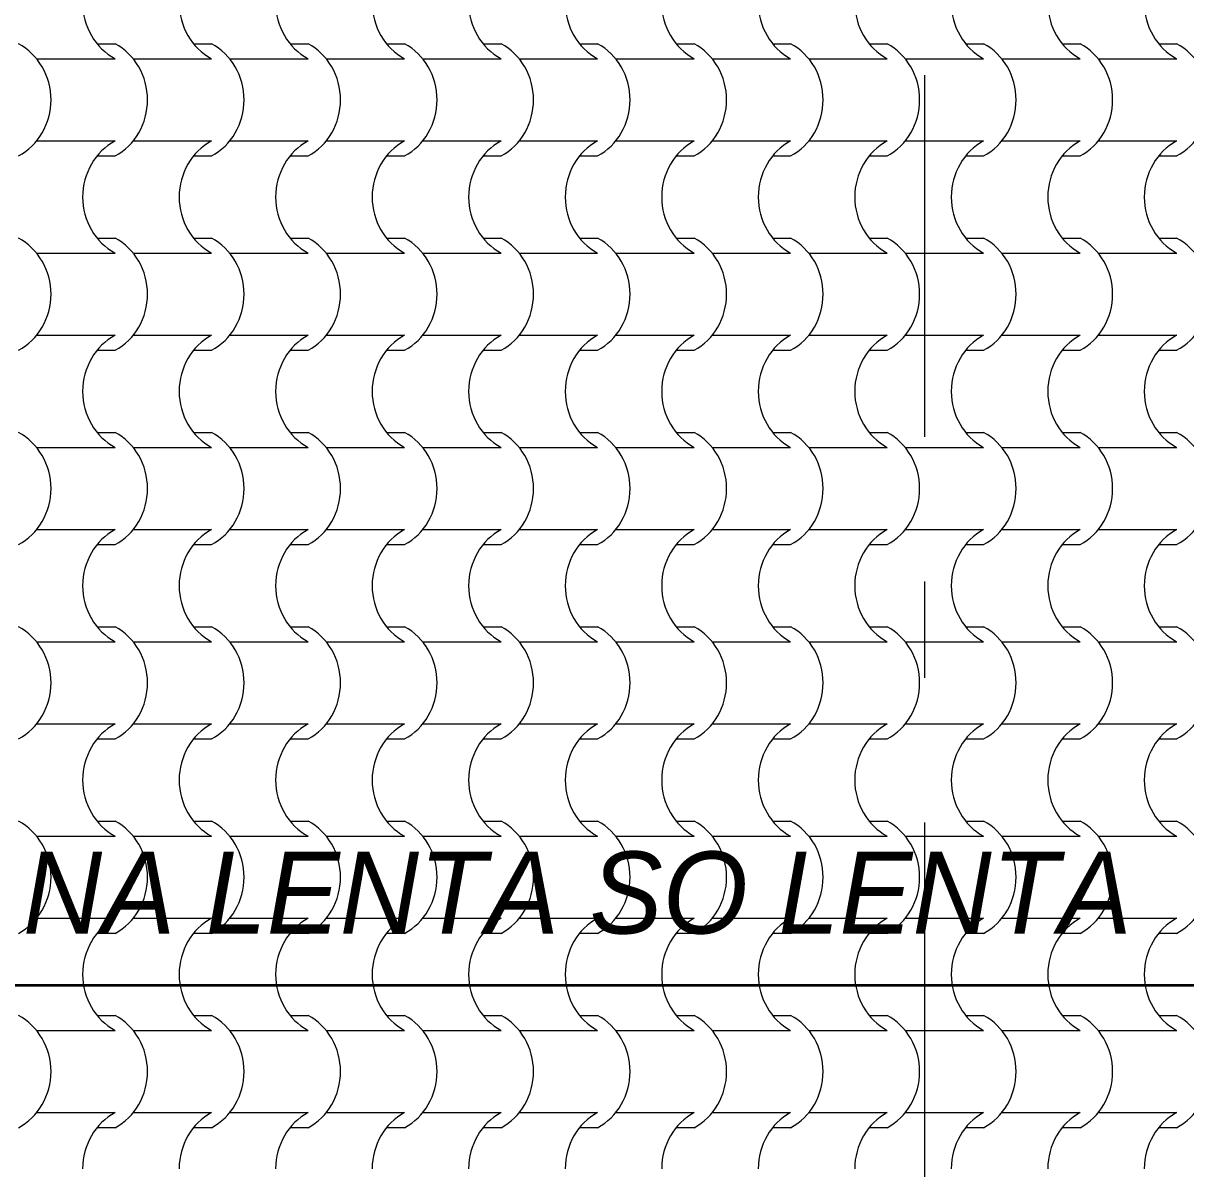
# Model space of a CAD drawing. Header units: millimetres. Extents: x -22688 to 165477, y -34508 to 218425.
# Drawn here: x 62378 to 64080, y 93812 to 95489 of the extents above; entities that cross this region are included whole.
import ezdxf

# ---------------------------------------------------------------- set-up
doc = ezdxf.new("R2010")
doc.units = ezdxf.units.MM
doc.header["$MEASUREMENT"] = 0
doc.set_wipeout_variables(frame=1)
doc.linetypes.add('- Двойно прекъснати линии', pattern=[1093.611073, 529.166651, -211.666656, 141.111112, -211.666656])
doc.linetypes.add('Wipeout_Contour', pattern=[1000, 0, -1000])
for name, color, linetype, lineweight in [('1', 8, 'Continuous', 13), ('102', 254, 'Continuous', 15), ('GROMOBRAN', 5, 'Continuous', 35), ('tekst', 7, 'Continuous', 13)]:
    doc.layers.add(name, color=color, linetype=linetype, lineweight=lineweight)
doc.layers.add('65', color=7, linetype='Continuous', lineweight=20, true_color=0x4e4e4e)

# ---------------------------------------------------------------- blocks, each defined once
blk = doc.blocks.new('*X786')
at = {"layer": '102', "color": 254, "linetype": 'Continuous', "lineweight": 15}
for p, q in [((236.625, 145.263), (237.152, 145.263)), ((239.451, 145.263), (239.978, 145.263)), ((242.276, 145.263), (242.803, 145.263)), ((245.102, 145.263), (245.628, 145.263)), ((247.927, 145.263), (248.454, 145.263)), ((250.752, 145.263), (251.279, 145.263)), ((253.578, 145.263), (254.105, 145.263)), ((256.403, 145.263), (256.93, 145.263)), ((259.229, 145.263), (259.755, 145.263)), ((262.054, 145.263), (262.581, 145.263)), ((264.879, 145.263), (265.406, 145.263)), ((267.705, 145.263), (268.232, 145.263)), ((234.86, 144.823), (236.006, 144.823)), ((236.006, 144.823), (237.152, 144.823)), ((237.686, 144.823), (238.832, 144.823)), ((238.832, 144.823), (239.978, 144.823)), ((240.511, 144.823), (241.657, 144.823)), ((241.657, 144.823), (242.803, 144.823)), ((243.337, 144.823), (244.483, 144.823)), ((244.483, 144.823), (245.628, 144.823)), ((246.162, 144.823), (247.308, 144.823)), ((247.308, 144.823), (248.454, 144.823)), ((248.987, 144.823), (250.133, 144.823)), ((250.133, 144.823), (251.279, 144.823)), ((251.813, 144.823), (252.959, 144.823)), ((252.959, 144.823), (254.105, 144.823)), ((254.638, 144.823), (255.784, 144.823)), ((255.784, 144.823), (256.93, 144.823)), ((257.464, 144.823), (258.609, 144.823)), ((258.609, 144.823), (259.755, 144.823)), ((260.289, 144.823), (261.435, 144.823)), ((261.435, 144.823), (262.581, 144.823)), ((263.114, 144.823), (264.26, 144.823)), ((264.26, 144.823), (265.406, 144.823)), ((265.94, 144.823), (267.086, 144.823)), ((267.086, 144.823), (268.232, 144.823)), ((234.86, 142.418), (236.006, 142.418)), ((236.006, 142.418), (237.152, 142.418)), ((237.686, 142.418), (238.832, 142.418)), ((238.832, 142.418), (239.978, 142.418)), ((240.511, 142.418), (241.657, 142.418)), ((241.657, 142.418), (242.803, 142.418)), ((243.337, 142.418), (244.483, 142.418)), ((244.483, 142.418), (245.628, 142.418)), ((246.162, 142.418), (247.308, 142.418)), ((247.308, 142.418), (248.454, 142.418)), ((248.987, 142.418), (250.133, 142.418)), ((250.133, 142.418), (251.279, 142.418)), ((251.813, 142.418), (252.959, 142.418)), ((252.959, 142.418), (254.105, 142.418)), ((254.638, 142.418), (255.784, 142.418)), ((255.784, 142.418), (256.93, 142.418)), ((257.464, 142.418), (258.609, 142.418)), ((258.609, 142.418), (259.755, 142.418)), ((260.289, 142.418), (261.435, 142.418)), ((261.435, 142.418), (262.581, 142.418)), ((263.114, 142.418), (264.26, 142.418)), ((264.26, 142.418), (265.406, 142.418)), ((265.94, 142.418), (267.086, 142.418)), ((267.086, 142.418), (268.232, 142.418)), ((236.625, 141.978), (237.152, 141.978)), ((239.451, 141.978), (239.978, 141.978)), ((242.276, 141.978), (242.803, 141.978)), ((245.102, 141.978), (245.628, 141.978)), ((247.927, 141.978), (248.454, 141.978)), ((250.752, 141.978), (251.279, 141.978)), ((253.578, 141.978), (254.105, 141.978)), ((256.403, 141.978), (256.93, 141.978)), ((259.229, 141.978), (259.755, 141.978)), ((262.054, 141.978), (262.581, 141.978)), ((264.879, 141.978), (265.406, 141.978)), ((267.705, 141.978), (268.232, 141.978)), ((236.625, 139.573), (237.152, 139.573)), ((239.451, 139.573), (239.978, 139.573)), ((242.276, 139.573), (242.803, 139.573)), ((245.102, 139.573), (245.628, 139.573)), ((247.927, 139.573), (248.454, 139.573)), ((250.752, 139.573), (251.279, 139.573)), ((253.578, 139.573), (254.105, 139.573)), ((256.403, 139.573), (256.93, 139.573)), ((259.229, 139.573), (259.755, 139.573)), ((262.054, 139.573), (262.581, 139.573)), ((264.879, 139.573), (265.406, 139.573)), ((267.705, 139.573), (268.232, 139.573)), ((234.86, 139.133), (236.006, 139.133)), ((236.006, 139.133), (237.152, 139.133)), ((237.686, 139.133), (238.832, 139.133)), ((238.832, 139.133), (239.978, 139.133)), ((240.511, 139.133), (241.657, 139.133)), ((241.657, 139.133), (242.803, 139.133)), ((243.337, 139.133), (244.483, 139.133)), ((244.483, 139.133), (245.628, 139.133)), ((246.162, 139.133), (247.308, 139.133)), ((247.308, 139.133), (248.454, 139.133)), ((248.987, 139.133), (250.133, 139.133)), ((250.133, 139.133), (251.279, 139.133)), ((251.813, 139.133), (252.959, 139.133)), ((252.959, 139.133), (254.105, 139.133)), ((254.638, 139.133), (255.784, 139.133)), ((255.784, 139.133), (256.93, 139.133)), ((257.464, 139.133), (258.609, 139.133)), ((258.609, 139.133), (259.755, 139.133)), ((260.289, 139.133), (261.435, 139.133)), ((261.435, 139.133), (262.581, 139.133)), ((263.114, 139.133), (264.26, 139.133)), ((264.26, 139.133), (265.406, 139.133)), ((265.94, 139.133), (267.086, 139.133)), ((267.086, 139.133), (268.232, 139.133)), ((234.86, 136.728), (236.006, 136.728)), ((236.006, 136.728), (237.152, 136.728)), ((237.686, 136.728), (238.832, 136.728)), ((238.832, 136.728), (239.978, 136.728)), ((240.511, 136.728), (241.657, 136.728)), ((241.657, 136.728), (242.803, 136.728)), ((243.337, 136.728), (244.483, 136.728)), ((244.483, 136.728), (245.628, 136.728)), ((246.162, 136.728), (247.308, 136.728)), ((247.308, 136.728), (248.454, 136.728)), ((248.987, 136.728), (250.133, 136.728)), ((250.133, 136.728), (251.279, 136.728)), ((251.813, 136.728), (252.959, 136.728)), ((252.959, 136.728), (254.105, 136.728)), ((254.638, 136.728), (255.784, 136.728)), ((255.784, 136.728), (256.93, 136.728)), ((257.464, 136.728), (258.609, 136.728)), ((258.609, 136.728), (259.755, 136.728)), ((260.289, 136.728), (261.435, 136.728)), ((261.435, 136.728), (262.581, 136.728)), ((263.114, 136.728), (264.26, 136.728)), ((264.26, 136.728), (265.406, 136.728)), ((265.94, 136.728), (267.086, 136.728)), ((267.086, 136.728), (268.232, 136.728)), ((236.625, 136.288), (237.152, 136.288)), ((239.451, 136.288), (239.978, 136.288)), ((242.276, 136.288), (242.803, 136.288)), ((245.102, 136.288), (245.628, 136.288)), ((247.927, 136.288), (248.454, 136.288)), ((250.752, 136.288), (251.279, 136.288)), ((253.578, 136.288), (254.105, 136.288)), ((256.403, 136.288), (256.93, 136.288)), ((259.229, 136.288), (259.755, 136.288)), ((262.054, 136.288), (262.581, 136.288)), ((264.879, 136.288), (265.406, 136.288)), ((267.705, 136.288), (268.232, 136.288)), ((236.625, 133.884), (237.152, 133.884)), ((239.451, 133.884), (239.978, 133.884)), ((242.276, 133.884), (242.803, 133.884)), ((245.102, 133.884), (245.628, 133.884)), ((247.927, 133.884), (248.454, 133.884)), ((250.752, 133.884), (251.279, 133.884)), ((253.578, 133.884), (254.105, 133.884)), ((256.403, 133.884), (256.93, 133.884)), ((259.229, 133.884), (259.755, 133.884)), ((262.054, 133.884), (262.581, 133.884)), ((264.879, 133.884), (265.406, 133.884)), ((267.705, 133.884), (268.232, 133.884)), ((234.86, 133.444), (236.006, 133.444)), ((236.006, 133.444), (237.152, 133.444)), ((237.686, 133.444), (238.832, 133.444)), ((238.832, 133.444), (239.978, 133.444)), ((240.511, 133.444), (241.657, 133.444)), ((241.657, 133.444), (242.803, 133.444)), ((243.337, 133.444), (244.483, 133.444)), ((244.483, 133.444), (245.628, 133.444)), ((246.162, 133.444), (247.308, 133.444)), ((247.308, 133.444), (248.454, 133.444)), ((248.987, 133.444), (250.133, 133.444)), ((250.133, 133.444), (251.279, 133.444)), ((251.813, 133.444), (252.959, 133.444)), ((252.959, 133.444), (254.105, 133.444)), ((254.638, 133.444), (255.784, 133.444)), ((255.784, 133.444), (256.93, 133.444)), ((257.464, 133.444), (258.609, 133.444)), ((258.609, 133.444), (259.755, 133.444)), ((260.289, 133.444), (261.435, 133.444)), ((261.435, 133.444), (262.581, 133.444)), ((263.114, 133.444), (264.26, 133.444)), ((264.26, 133.444), (265.406, 133.444)), ((265.94, 133.444), (267.086, 133.444)), ((267.086, 133.444), (268.232, 133.444)), ((234.86, 131.039), (236.006, 131.039)), ((236.006, 131.039), (237.152, 131.039)), ((237.686, 131.039), (238.832, 131.039)), ((238.832, 131.039), (239.978, 131.039)), ((240.511, 131.039), (241.657, 131.039)), ((241.657, 131.039), (242.803, 131.039)), ((243.337, 131.039), (244.483, 131.039)), ((244.483, 131.039), (245.628, 131.039)), ((246.162, 131.039), (247.308, 131.039)), ((247.308, 131.039), (248.454, 131.039)), ((248.987, 131.039), (250.133, 131.039)), ((250.133, 131.039), (251.279, 131.039)), ((251.813, 131.039), (252.959, 131.039)), ((252.959, 131.039), (254.105, 131.039)), ((254.638, 131.039), (255.784, 131.039)), ((255.784, 131.039), (256.93, 131.039)), ((257.464, 131.039), (258.609, 131.039)), ((258.609, 131.039), (259.755, 131.039)), ((260.289, 131.039), (261.435, 131.039)), ((261.435, 131.039), (262.581, 131.039)), ((263.114, 131.039), (264.26, 131.039)), ((264.26, 131.039), (265.406, 131.039)), ((265.94, 131.039), (267.086, 131.039)), ((267.086, 131.039), (268.232, 131.039)), ((236.625, 130.599), (237.152, 130.599)), ((239.451, 130.599), (239.978, 130.599)), ((242.276, 130.599), (242.803, 130.599)), ((245.102, 130.599), (245.628, 130.599)), ((247.927, 130.599), (248.454, 130.599)), ((250.752, 130.599), (251.279, 130.599)), ((253.578, 130.599), (254.105, 130.599)), ((256.403, 130.599), (256.93, 130.599)), ((259.229, 130.599), (259.755, 130.599)), ((262.054, 130.599), (262.581, 130.599)), ((264.879, 130.599), (265.406, 130.599)), ((267.705, 130.599), (268.232, 130.599)), ((236.625, 128.194), (237.152, 128.194)), ((239.451, 128.194), (239.978, 128.194)), ((242.276, 128.194), (242.803, 128.194)), ((245.102, 128.194), (245.628, 128.194)), ((247.927, 128.194), (248.454, 128.194)), ((250.752, 128.194), (251.279, 128.194)), ((253.578, 128.194), (254.105, 128.194)), ((256.403, 128.194), (256.93, 128.194)), ((259.229, 128.194), (259.755, 128.194)), ((262.054, 128.194), (262.581, 128.194)), ((264.879, 128.194), (265.406, 128.194)), ((267.705, 128.194), (268.232, 128.194)), ((234.86, 127.754), (236.006, 127.754)), ((236.006, 127.754), (237.152, 127.754)), ((237.686, 127.754), (238.832, 127.754)), ((238.832, 127.754), (239.978, 127.754)), ((240.511, 127.754), (241.657, 127.754)), ((241.657, 127.754), (242.803, 127.754)), ((243.337, 127.754), (244.483, 127.754)), ((244.483, 127.754), (245.628, 127.754)), ((246.162, 127.754), (247.308, 127.754)), ((247.308, 127.754), (248.454, 127.754)), ((248.987, 127.754), (250.133, 127.754)), ((250.133, 127.754), (251.279, 127.754)), ((251.813, 127.754), (252.959, 127.754)), ((252.959, 127.754), (254.105, 127.754)), ((254.638, 127.754), (255.784, 127.754)), ((255.784, 127.754), (256.93, 127.754)), ((257.464, 127.754), (258.609, 127.754)), ((258.609, 127.754), (259.755, 127.754)), ((260.289, 127.754), (261.435, 127.754)), ((261.435, 127.754), (262.581, 127.754)), ((263.114, 127.754), (264.26, 127.754)), ((264.26, 127.754), (265.406, 127.754)), ((265.94, 127.754), (267.086, 127.754)), ((267.086, 127.754), (268.232, 127.754)), ((234.86, 125.349), (236.006, 125.349)), ((236.006, 125.349), (237.152, 125.349)), ((237.686, 125.349), (238.832, 125.349)), ((238.832, 125.349), (239.978, 125.349)), ((240.511, 125.349), (241.657, 125.349)), ((241.657, 125.349), (242.803, 125.349)), ((243.337, 125.349), (244.483, 125.349)), ((244.483, 125.349), (245.628, 125.349)), ((246.162, 125.349), (247.308, 125.349)), ((247.308, 125.349), (248.454, 125.349)), ((248.987, 125.349), (250.133, 125.349)), ((250.133, 125.349), (251.279, 125.349)), ((251.813, 125.349), (252.959, 125.349)), ((252.959, 125.349), (254.105, 125.349)), ((254.638, 125.349), (255.784, 125.349)), ((255.784, 125.349), (256.93, 125.349)), ((257.464, 125.349), (258.609, 125.349)), ((258.609, 125.349), (259.755, 125.349)), ((260.289, 125.349), (261.435, 125.349)), ((261.435, 125.349), (262.581, 125.349)), ((263.114, 125.349), (264.26, 125.349)), ((264.26, 125.349), (265.406, 125.349)), ((265.94, 125.349), (267.086, 125.349)), ((267.086, 125.349), (268.232, 125.349)), ((236.625, 124.909), (237.152, 124.909)), ((239.451, 124.909), (239.978, 124.909)), ((242.276, 124.909), (242.803, 124.909)), ((245.102, 124.909), (245.628, 124.909)), ((247.927, 124.909), (248.454, 124.909)), ((250.752, 124.909), (251.279, 124.909)), ((253.578, 124.909), (254.105, 124.909)), ((256.403, 124.909), (256.93, 124.909)), ((259.229, 124.909), (259.755, 124.909)), ((262.054, 124.909), (262.581, 124.909)), ((264.879, 124.909), (265.406, 124.909)), ((267.705, 124.909), (268.232, 124.909)), ((236.625, 122.504), (237.152, 122.504)), ((239.451, 122.504), (239.978, 122.504)), ((242.276, 122.504), (242.803, 122.504)), ((245.102, 122.504), (245.628, 122.504)), ((247.927, 122.504), (248.454, 122.504)), ((250.752, 122.504), (251.279, 122.504)), ((253.578, 122.504), (254.105, 122.504)), ((256.403, 122.504), (256.93, 122.504)), ((259.229, 122.504), (259.755, 122.504)), ((262.054, 122.504), (262.581, 122.504)), ((264.879, 122.504), (265.406, 122.504)), ((267.705, 122.504), (268.232, 122.504)), ((234.86, 122.064), (236.006, 122.064)), ((236.006, 122.064), (237.152, 122.064)), ((237.686, 122.064), (238.832, 122.064)), ((238.832, 122.064), (239.978, 122.064)), ((240.511, 122.064), (241.657, 122.064)), ((241.657, 122.064), (242.803, 122.064)), ((243.337, 122.064), (244.483, 122.064)), ((244.483, 122.064), (245.628, 122.064)), ((246.162, 122.064), (247.308, 122.064)), ((247.308, 122.064), (248.454, 122.064)), ((248.987, 122.064), (250.133, 122.064)), ((250.133, 122.064), (251.279, 122.064)), ((251.813, 122.064), (252.959, 122.064)), ((252.959, 122.064), (254.105, 122.064)), ((254.638, 122.064), (255.784, 122.064)), ((255.784, 122.064), (256.93, 122.064)), ((257.464, 122.064), (258.609, 122.064)), ((258.609, 122.064), (259.755, 122.064)), ((260.289, 122.064), (261.435, 122.064)), ((261.435, 122.064), (262.581, 122.064)), ((263.114, 122.064), (264.26, 122.064)), ((264.26, 122.064), (265.406, 122.064)), ((265.94, 122.064), (267.086, 122.064)), ((267.086, 122.064), (268.232, 122.064)), ((234.86, 119.66), (236.006, 119.66)), ((236.006, 119.66), (237.152, 119.66)), ((237.686, 119.66), (238.832, 119.66)), ((238.832, 119.66), (239.978, 119.66)), ((240.511, 119.66), (241.657, 119.66)), ((241.657, 119.66), (242.803, 119.66)), ((243.337, 119.66), (244.483, 119.66)), ((244.483, 119.66), (245.628, 119.66)), ((246.162, 119.66), (247.308, 119.66)), ((247.308, 119.66), (248.454, 119.66)), ((248.987, 119.66), (250.133, 119.66)), ((250.133, 119.66), (251.279, 119.66)), ((251.813, 119.66), (252.959, 119.66)), ((252.959, 119.66), (254.105, 119.66)), ((254.638, 119.66), (255.784, 119.66)), ((255.784, 119.66), (256.93, 119.66)), ((257.464, 119.66), (258.609, 119.66)), ((258.609, 119.66), (259.755, 119.66)), ((260.289, 119.66), (261.435, 119.66)), ((261.435, 119.66), (262.581, 119.66)), ((263.114, 119.66), (264.26, 119.66)), ((264.26, 119.66), (265.406, 119.66)), ((265.94, 119.66), (267.086, 119.66)), ((267.086, 119.66), (268.232, 119.66)), ((236.625, 119.22), (237.152, 119.22)), ((239.451, 119.22), (239.978, 119.22)), ((242.276, 119.22), (242.803, 119.22)), ((245.102, 119.22), (245.628, 119.22)), ((247.927, 119.22), (248.454, 119.22)), ((250.752, 119.22), (251.279, 119.22)), ((253.578, 119.22), (254.105, 119.22)), ((256.403, 119.22), (256.93, 119.22)), ((259.229, 119.22), (259.755, 119.22)), ((262.054, 119.22), (262.581, 119.22)), ((264.879, 119.22), (265.406, 119.22)), ((267.705, 119.22), (268.232, 119.22)), ((236.625, 116.815), (237.152, 116.815)), ((239.451, 116.815), (239.978, 116.815)), ((242.276, 116.815), (242.803, 116.815)), ((245.102, 116.815), (245.628, 116.815)), ((247.927, 116.815), (248.454, 116.815)), ((250.752, 116.815), (251.279, 116.815)), ((253.578, 116.815), (254.105, 116.815)), ((256.403, 116.815), (256.93, 116.815)), ((259.229, 116.815), (259.755, 116.815)), ((262.054, 116.815), (262.581, 116.815)), ((264.879, 116.815), (265.406, 116.815)), ((267.705, 116.815), (268.232, 116.815)), ((234.86, 116.375), (236.006, 116.375)), ((236.006, 116.375), (237.152, 116.375)), ((237.686, 116.375), (238.832, 116.375)), ((238.832, 116.375), (239.978, 116.375)), ((240.511, 116.375), (241.657, 116.375)), ((241.657, 116.375), (242.803, 116.375)), ((243.337, 116.375), (244.483, 116.375)), ((244.483, 116.375), (245.628, 116.375)), ((246.162, 116.375), (247.308, 116.375)), ((247.308, 116.375), (248.454, 116.375)), ((248.987, 116.375), (250.133, 116.375)), ((250.133, 116.375), (251.279, 116.375)), ((251.813, 116.375), (252.959, 116.375)), ((252.959, 116.375), (254.105, 116.375)), ((254.638, 116.375), (255.784, 116.375)), ((255.784, 116.375), (256.93, 116.375)), ((257.464, 116.375), (258.609, 116.375)), ((258.609, 116.375), (259.755, 116.375)), ((260.289, 116.375), (261.435, 116.375)), ((261.435, 116.375), (262.581, 116.375)), ((263.114, 116.375), (264.26, 116.375)), ((264.26, 116.375), (265.406, 116.375)), ((265.94, 116.375), (267.086, 116.375)), ((267.086, 116.375), (268.232, 116.375)), ((234.86, 113.97), (236.006, 113.97)), ((236.006, 113.97), (237.152, 113.97)), ((237.686, 113.97), (238.832, 113.97)), ((238.832, 113.97), (239.978, 113.97)), ((240.511, 113.97), (241.657, 113.97)), ((241.657, 113.97), (242.803, 113.97)), ((243.337, 113.97), (244.483, 113.97)), ((244.483, 113.97), (245.628, 113.97)), ((246.162, 113.97), (247.308, 113.97)), ((247.308, 113.97), (248.454, 113.97)), ((248.987, 113.97), (250.133, 113.97)), ((250.133, 113.97), (251.279, 113.97)), ((251.813, 113.97), (252.959, 113.97)), ((252.959, 113.97), (254.105, 113.97)), ((254.638, 113.97), (255.784, 113.97)), ((255.784, 113.97), (256.93, 113.97)), ((257.464, 113.97), (258.609, 113.97)), ((258.609, 113.97), (259.755, 113.97)), ((260.289, 113.97), (261.435, 113.97)), ((261.435, 113.97), (262.581, 113.97)), ((263.114, 113.97), (264.26, 113.97)), ((264.26, 113.97), (265.406, 113.97)), ((265.94, 113.97), (267.086, 113.97)), ((267.086, 113.97), (268.232, 113.97)), ((236.625, 113.53), (237.152, 113.53)), ((239.451, 113.53), (239.978, 113.53)), ((242.276, 113.53), (242.803, 113.53)), ((245.102, 113.53), (245.628, 113.53)), ((247.927, 113.53), (248.454, 113.53)), ((250.752, 113.53), (251.279, 113.53)), ((253.578, 113.53), (254.105, 113.53)), ((256.403, 113.53), (256.93, 113.53)), ((259.229, 113.53), (259.755, 113.53)), ((262.054, 113.53), (262.581, 113.53)), ((264.879, 113.53), (265.406, 113.53)), ((267.705, 113.53), (268.232, 113.53))]:
    blk.add_line(p, q, dxfattribs=at)
for centre, major_axis, start_param, end_param in [((237.941, 146.471), (0, 1.849), 1.573772, 2.670554), ((240.766, 146.471), (0, 1.849), 1.573772, 2.670554), ((243.592, 146.471), (0, 1.849), 1.573772, 2.670554), ((246.417, 146.471), (0, 1.849), 1.573772, 2.670554), ((249.242, 146.471), (0, 1.849), 1.573772, 2.670554), ((252.068, 146.471), (0, 1.849), 1.573772, 2.670554), ((254.893, 146.471), (0, 1.849), 1.573772, 2.670554), ((257.719, 146.471), (0, 1.849), 1.573772, 2.670554), ((260.544, 146.471), (0, 1.849), 1.573772, 2.670554), ((263.369, 146.471), (0, 1.849), 1.573772, 2.670554), ((266.195, 146.471), (0, 1.849), 1.573772, 2.670554), ((269.02, 146.471), (0, 1.849), 1.573772, 2.670554), ((233.55, 143.62), (0, 1.839), 3.607672, 5.817106), ((236.376, 143.62), (0, 1.839), 3.607672, 5.817106), ((239.201, 143.62), (0, 1.839), 3.607672, 5.817106), ((242.027, 143.62), (0, 1.839), 3.607672, 5.817106), ((244.852, 143.62), (0, 1.839), 3.607672, 5.817106), ((247.677, 143.62), (0, 1.839), 3.607672, 5.817106), ((250.503, 143.62), (0, 1.839), 3.607672, 5.817106), ((253.328, 143.62), (0, 1.839), 3.607672, 5.817106), ((256.154, 143.62), (0, 1.839), 3.607672, 5.817106), ((258.979, 143.62), (0, 1.839), 3.607672, 5.817106), ((261.804, 143.62), (0, 1.839), 3.607672, 5.817106), ((264.63, 143.62), (0, 1.839), 3.607672, 5.817106), ((267.455, 143.62), (0, 1.839), 3.607672, 5.817106), ((237.941, 140.77), (0, 1.849), 0.471039, 1.56782), ((240.766, 140.77), (0, 1.849), 0.471039, 1.56782), ((243.592, 140.77), (0, 1.849), 0.471039, 1.56782), ((246.417, 140.77), (0, 1.849), 0.471039, 1.56782), ((249.242, 140.77), (0, 1.849), 0.471039, 1.56782), ((252.068, 140.77), (0, 1.849), 0.471039, 1.56782), ((254.893, 140.77), (0, 1.849), 0.471039, 1.56782), ((257.719, 140.77), (0, 1.849), 0.471039, 1.56782), ((260.544, 140.77), (0, 1.849), 0.471039, 1.56782), ((263.369, 140.77), (0, 1.849), 0.471039, 1.56782), ((266.195, 140.77), (0, 1.849), 0.471039, 1.56782), ((269.02, 140.77), (0, 1.849), 0.471039, 1.56782), ((237.941, 140.781), (0, 1.849), 1.573772, 2.670554), ((240.766, 140.781), (0, 1.849), 1.573772, 2.670554), ((243.592, 140.781), (0, 1.849), 1.573772, 2.670554), ((246.417, 140.781), (0, 1.849), 1.573772, 2.670554), ((249.242, 140.781), (0, 1.849), 1.573772, 2.670554), ((252.068, 140.781), (0, 1.849), 1.573772, 2.670554), ((254.893, 140.781), (0, 1.849), 1.573772, 2.670554), ((257.719, 140.781), (0, 1.849), 1.573772, 2.670554), ((260.544, 140.781), (0, 1.849), 1.573772, 2.670554), ((263.369, 140.781), (0, 1.849), 1.573772, 2.670554), ((266.195, 140.781), (0, 1.849), 1.573772, 2.670554), ((269.02, 140.781), (0, 1.849), 1.573772, 2.670554), ((233.55, 137.931), (0, 1.839), 3.607672, 5.817106), ((236.376, 137.931), (0, 1.839), 3.607672, 5.817106), ((239.201, 137.931), (0, 1.839), 3.607672, 5.817106), ((242.027, 137.931), (0, 1.839), 3.607672, 5.817106), ((244.852, 137.931), (0, 1.839), 3.607672, 5.817106), ((247.677, 137.931), (0, 1.839), 3.607672, 5.817106), ((250.503, 137.931), (0, 1.839), 3.607672, 5.817106), ((253.328, 137.931), (0, 1.839), 3.607672, 5.817106), ((256.154, 137.931), (0, 1.839), 3.607672, 5.817106), ((258.979, 137.931), (0, 1.839), 3.607672, 5.817106), ((261.804, 137.931), (0, 1.839), 3.607672, 5.817106), ((264.63, 137.931), (0, 1.839), 3.607672, 5.817106), ((267.455, 137.931), (0, 1.839), 3.607672, 5.817106), ((237.941, 135.081), (0, 1.849), 0.471039, 1.56782), ((240.766, 135.081), (0, 1.849), 0.471039, 1.56782), ((243.592, 135.081), (0, 1.849), 0.471039, 1.56782), ((246.417, 135.081), (0, 1.849), 0.471039, 1.56782), ((249.242, 135.081), (0, 1.849), 0.471039, 1.56782), ((252.068, 135.081), (0, 1.849), 0.471039, 1.56782), ((254.893, 135.081), (0, 1.849), 0.471039, 1.56782), ((257.719, 135.081), (0, 1.849), 0.471039, 1.56782), ((260.544, 135.081), (0, 1.849), 0.471039, 1.56782), ((263.369, 135.081), (0, 1.849), 0.471039, 1.56782), ((266.195, 135.081), (0, 1.849), 0.471039, 1.56782), ((269.02, 135.081), (0, 1.849), 0.471039, 1.56782), ((237.941, 135.092), (0, 1.849), 1.573772, 2.670554), ((240.766, 135.092), (0, 1.849), 1.573772, 2.670554), ((243.592, 135.092), (0, 1.849), 1.573772, 2.670554), ((246.417, 135.092), (0, 1.849), 1.573772, 2.670554), ((249.242, 135.092), (0, 1.849), 1.573772, 2.670554), ((252.068, 135.092), (0, 1.849), 1.573772, 2.670554), ((254.893, 135.092), (0, 1.849), 1.573772, 2.670554), ((257.719, 135.092), (0, 1.849), 1.573772, 2.670554), ((260.544, 135.092), (0, 1.849), 1.573772, 2.670554), ((263.369, 135.092), (0, 1.849), 1.573772, 2.670554), ((266.195, 135.092), (0, 1.849), 1.573772, 2.670554), ((269.02, 135.092), (0, 1.849), 1.573772, 2.670554), ((233.55, 132.241), (0, 1.839), 3.607672, 5.817106), ((236.376, 132.241), (0, 1.839), 3.607672, 5.817106), ((239.201, 132.241), (0, 1.839), 3.607672, 5.817106), ((242.027, 132.241), (0, 1.839), 3.607672, 5.817106), ((244.852, 132.241), (0, 1.839), 3.607672, 5.817106), ((247.677, 132.241), (0, 1.839), 3.607672, 5.817106), ((250.503, 132.241), (0, 1.839), 3.607672, 5.817106), ((253.328, 132.241), (0, 1.839), 3.607672, 5.817106), ((256.154, 132.241), (0, 1.839), 3.607672, 5.817106), ((258.979, 132.241), (0, 1.839), 3.607672, 5.817106), ((261.804, 132.241), (0, 1.839), 3.607672, 5.817106), ((264.63, 132.241), (0, 1.839), 3.607672, 5.817106), ((267.455, 132.241), (0, 1.839), 3.607672, 5.817106), ((237.941, 129.391), (0, 1.849), 0.471039, 1.56782), ((240.766, 129.391), (0, 1.849), 0.471039, 1.56782), ((243.592, 129.391), (0, 1.849), 0.471039, 1.56782), ((246.417, 129.391), (0, 1.849), 0.471039, 1.56782), ((249.242, 129.391), (0, 1.849), 0.471039, 1.56782), ((252.068, 129.391), (0, 1.849), 0.471039, 1.56782), ((254.893, 129.391), (0, 1.849), 0.471039, 1.56782), ((257.719, 129.391), (0, 1.849), 0.471039, 1.56782), ((260.544, 129.391), (0, 1.849), 0.471039, 1.56782), ((263.369, 129.391), (0, 1.849), 0.471039, 1.56782), ((266.195, 129.391), (0, 1.849), 0.471039, 1.56782), ((269.02, 129.391), (0, 1.849), 0.471039, 1.56782), ((237.941, 129.402), (0, 1.849), 1.573772, 2.670554), ((240.766, 129.402), (0, 1.849), 1.573772, 2.670554), ((243.592, 129.402), (0, 1.849), 1.573772, 2.670554), ((246.417, 129.402), (0, 1.849), 1.573772, 2.670554), ((249.242, 129.402), (0, 1.849), 1.573772, 2.670554), ((252.068, 129.402), (0, 1.849), 1.573772, 2.670554), ((254.893, 129.402), (0, 1.849), 1.573772, 2.670554), ((257.719, 129.402), (0, 1.849), 1.573772, 2.670554), ((260.544, 129.402), (0, 1.849), 1.573772, 2.670554), ((263.369, 129.402), (0, 1.849), 1.573772, 2.670554), ((266.195, 129.402), (0, 1.849), 1.573772, 2.670554), ((269.02, 129.402), (0, 1.849), 1.573772, 2.670554), ((233.55, 126.552), (0, 1.839), 3.607672, 5.817106), ((236.376, 126.552), (0, 1.839), 3.607672, 5.817106), ((239.201, 126.552), (0, 1.839), 3.607672, 5.817106), ((242.027, 126.552), (0, 1.839), 3.607672, 5.817106), ((244.852, 126.552), (0, 1.839), 3.607672, 5.817106), ((247.677, 126.552), (0, 1.839), 3.607672, 5.817106), ((250.503, 126.552), (0, 1.839), 3.607672, 5.817106), ((253.328, 126.552), (0, 1.839), 3.607672, 5.817106), ((256.154, 126.552), (0, 1.839), 3.607672, 5.817106), ((258.979, 126.552), (0, 1.839), 3.607672, 5.817106), ((261.804, 126.552), (0, 1.839), 3.607672, 5.817106), ((264.63, 126.552), (0, 1.839), 3.607672, 5.817106), ((267.455, 126.552), (0, 1.839), 3.607672, 5.817106), ((237.941, 123.701), (0, 1.849), 0.471039, 1.56782), ((240.766, 123.701), (0, 1.849), 0.471039, 1.56782), ((243.592, 123.701), (0, 1.849), 0.471039, 1.56782), ((246.417, 123.701), (0, 1.849), 0.471039, 1.56782), ((249.242, 123.701), (0, 1.849), 0.471039, 1.56782), ((252.068, 123.701), (0, 1.849), 0.471039, 1.56782), ((254.893, 123.701), (0, 1.849), 0.471039, 1.56782), ((257.719, 123.701), (0, 1.849), 0.471039, 1.56782), ((260.544, 123.701), (0, 1.849), 0.471039, 1.56782), ((263.369, 123.701), (0, 1.849), 0.471039, 1.56782), ((266.195, 123.701), (0, 1.849), 0.471039, 1.56782), ((269.02, 123.701), (0, 1.849), 0.471039, 1.56782), ((237.941, 123.712), (0, 1.849), 1.573772, 2.670554), ((240.766, 123.712), (0, 1.849), 1.573772, 2.670554), ((243.592, 123.712), (0, 1.849), 1.573772, 2.670554), ((246.417, 123.712), (0, 1.849), 1.573772, 2.670554), ((249.242, 123.712), (0, 1.849), 1.573772, 2.670554), ((252.068, 123.712), (0, 1.849), 1.573772, 2.670554), ((254.893, 123.712), (0, 1.849), 1.573772, 2.670554), ((257.719, 123.712), (0, 1.849), 1.573772, 2.670554), ((260.544, 123.712), (0, 1.849), 1.573772, 2.670554), ((263.369, 123.712), (0, 1.849), 1.573772, 2.670554), ((266.195, 123.712), (0, 1.849), 1.573772, 2.670554), ((269.02, 123.712), (0, 1.849), 1.573772, 2.670554), ((233.55, 120.862), (0, 1.839), 3.607672, 5.817106), ((236.376, 120.862), (0, 1.839), 3.607672, 5.817106), ((239.201, 120.862), (0, 1.839), 3.607672, 5.817106), ((242.027, 120.862), (0, 1.839), 3.607672, 5.817106), ((244.852, 120.862), (0, 1.839), 3.607672, 5.817106), ((247.677, 120.862), (0, 1.839), 3.607672, 5.817106), ((250.503, 120.862), (0, 1.839), 3.607672, 5.817106), ((253.328, 120.862), (0, 1.839), 3.607672, 5.817106), ((256.154, 120.862), (0, 1.839), 3.607672, 5.817106), ((258.979, 120.862), (0, 1.839), 3.607672, 5.817106), ((261.804, 120.862), (0, 1.839), 3.607672, 5.817106), ((264.63, 120.862), (0, 1.839), 3.607672, 5.817106), ((267.455, 120.862), (0, 1.839), 3.607672, 5.817106), ((237.941, 118.012), (0, 1.849), 0.471039, 1.56782), ((240.766, 118.012), (0, 1.849), 0.471039, 1.56782), ((243.592, 118.012), (0, 1.849), 0.471039, 1.56782), ((246.417, 118.012), (0, 1.849), 0.471039, 1.56782), ((249.242, 118.012), (0, 1.849), 0.471039, 1.56782), ((252.068, 118.012), (0, 1.849), 0.471039, 1.56782), ((254.893, 118.012), (0, 1.849), 0.471039, 1.56782), ((257.719, 118.012), (0, 1.849), 0.471039, 1.56782), ((260.544, 118.012), (0, 1.849), 0.471039, 1.56782), ((263.369, 118.012), (0, 1.849), 0.471039, 1.56782), ((266.195, 118.012), (0, 1.849), 0.471039, 1.56782), ((269.02, 118.012), (0, 1.849), 0.471039, 1.56782), ((237.941, 118.023), (0, 1.849), 1.573772, 2.670554), ((240.766, 118.023), (0, 1.849), 1.573772, 2.670554), ((243.592, 118.023), (0, 1.849), 1.573772, 2.670554), ((246.417, 118.023), (0, 1.849), 1.573772, 2.670554), ((249.242, 118.023), (0, 1.849), 1.573772, 2.670554), ((252.068, 118.023), (0, 1.849), 1.573772, 2.670554), ((254.893, 118.023), (0, 1.849), 1.573772, 2.670554), ((257.719, 118.023), (0, 1.849), 1.573772, 2.670554), ((260.544, 118.023), (0, 1.849), 1.573772, 2.670554), ((263.369, 118.023), (0, 1.849), 1.573772, 2.670554), ((266.195, 118.023), (0, 1.849), 1.573772, 2.670554), ((269.02, 118.023), (0, 1.849), 1.573772, 2.670554), ((233.55, 115.172), (0, 1.839), 3.607672, 5.817106), ((236.376, 115.172), (0, 1.839), 3.607672, 5.817106), ((239.201, 115.172), (0, 1.839), 3.607672, 5.817106), ((242.027, 115.172), (0, 1.839), 3.607672, 5.817106), ((244.852, 115.172), (0, 1.839), 3.607672, 5.817106), ((247.677, 115.172), (0, 1.839), 3.607672, 5.817106), ((250.503, 115.172), (0, 1.839), 3.607672, 5.817106), ((253.328, 115.172), (0, 1.839), 3.607672, 5.817106), ((256.154, 115.172), (0, 1.839), 3.607672, 5.817106), ((258.979, 115.172), (0, 1.839), 3.607672, 5.817106), ((261.804, 115.172), (0, 1.839), 3.607672, 5.817106), ((264.63, 115.172), (0, 1.839), 3.607672, 5.817106), ((267.455, 115.172), (0, 1.839), 3.607672, 5.817106), ((237.941, 112.322), (0, 1.849), 0.471039, 1.56782), ((240.766, 112.322), (0, 1.849), 0.471039, 1.56782), ((243.592, 112.322), (0, 1.849), 0.471039, 1.56782), ((246.417, 112.322), (0, 1.849), 0.471039, 1.56782), ((249.242, 112.322), (0, 1.849), 0.471039, 1.56782), ((252.068, 112.322), (0, 1.849), 0.471039, 1.56782), ((254.893, 112.322), (0, 1.849), 0.471039, 1.56782), ((257.719, 112.322), (0, 1.849), 0.471039, 1.56782), ((260.544, 112.322), (0, 1.849), 0.471039, 1.56782), ((263.369, 112.322), (0, 1.849), 0.471039, 1.56782), ((266.195, 112.322), (0, 1.849), 0.471039, 1.56782), ((269.02, 112.322), (0, 1.849), 0.471039, 1.56782)]:
    blk.add_ellipse(centre, major_axis=major_axis, ratio=0.939693, start_param=start_param, end_param=end_param, dxfattribs=at)

msp = doc.modelspace()

# ---------------------------------------------------------------- wipeouts: each hides what was drawn before it
at = {"color": 254, "linetype": 'Wipeout_Contour', "lineweight": 0, "ltscale": 1886.276001}
msp.add_wipeout([(67823.3, 99920.9), (61073.3, 99920.9), (61073.3, 93770.9), (61823.3, 93020.9), (67823.3, 93020.9), (64373.3, 96470.9)], dxfattribs=at)

# ---------------------------------------------------------------- next in the draw order: linework, layer by layer
at = {"layer": '1', "linetype": '- Двойно прекъснати линии', "lineweight": 13}
msp.add_line((63698, 92696.6), (63698, 100121.1), dxfattribs=at)
at = {"layer": 'GROMOBRAN'}
msp.add_line((64410.7, 94080.4), (61605.9, 94080.4), dxfattribs=at)

# ---------------------------------------------------------------- next in the draw order: block references
at = {"layer": '65', "color": 251, "linetype": 'Continuous', "lineweight": 20, "true_color": 0x4e4e4e, "xscale": 50.00002355911847, "yscale": 50.00002355911847, "zscale": 50.00002355911847}
msp.add_blockref('*X786', (50654.8, 88196), dxfattribs=at)

# ---------------------------------------------------------------- next in the draw order: texts
at = {"layer": 'tekst', "insert": (61914, 94276.7), "char_height": 120, "width": 2671.624, "attachment_point": 1}
msp.add_mtext('{\\fMacedonian Helv|b0|i1|c0|p34;SPOJ NA LENTA SO LENTA}', dxfattribs=at)

doc.saveas('drawing.dxf')
